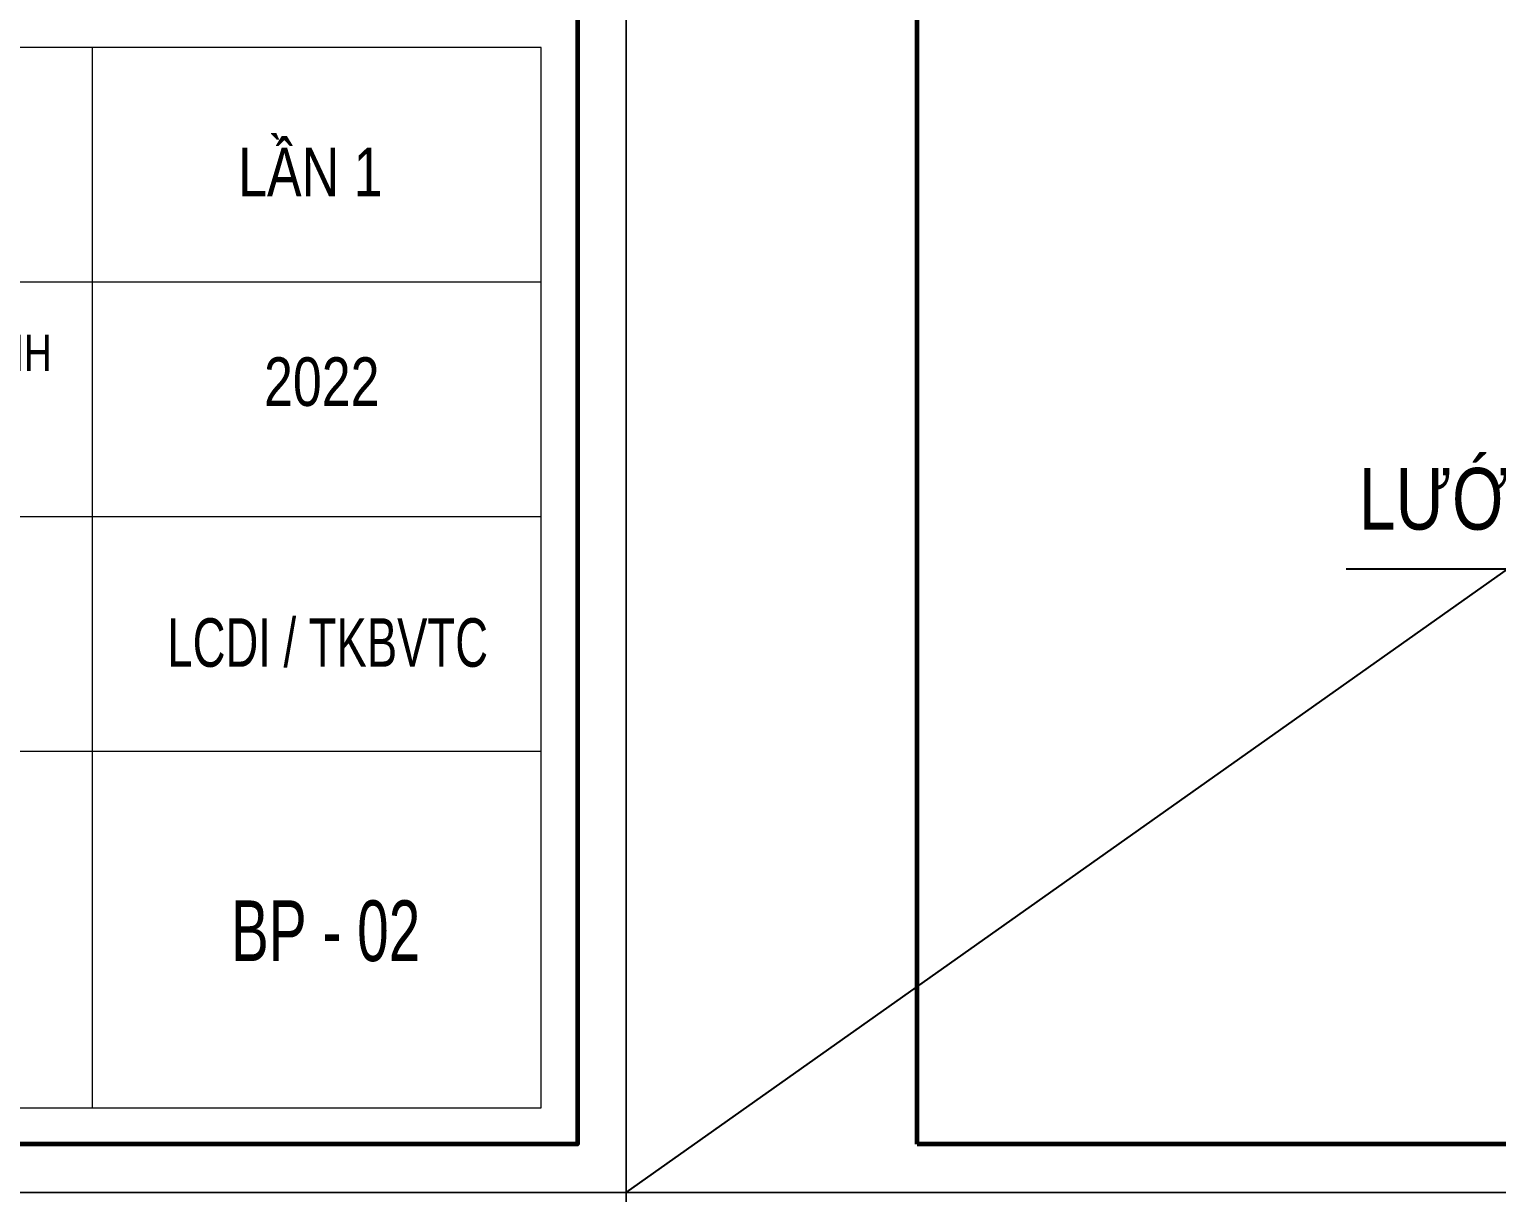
# Model space of a CAD drawing. Header units: millimetres. Extents: x 480521 to 6014615, y -961280 to 187869.
# Drawn here: x 754729 to 758357, y 77944 to 80819 of the extents above; entities that cross this region are included whole.
import ezdxf
from ezdxf.enums import TextEntityAlignment as Align

# ---------------------------------------------------------------- set-up
doc = ezdxf.new("R2010")
doc.units = ezdxf.units.MM
doc.header["$LTSCALE"] = 600
doc.header["$MEASUREMENT"] = 0
doc.layers.get('0').update_dxf_attribs({"lineweight": 0})
doc.layers.get('Defpoints').update_dxf_attribs({"lineweight": 0})
doc.layers.add('KCS_Plotter', color=11, linetype='Continuous', plot=False)
for name, color, linetype, lineweight in [('Khungten_LCDI', 7, 'Continuous', 25), ('LC Net thay', 7, 'Continuous', 25), ('LC Text1', 3, 'Continuous', 20)]:
    doc.layers.add(name, color=color, linetype=linetype, lineweight=lineweight)
doc.layers.add('LAYER3', color=4, linetype='Continuous')
doc.styles.add('Khungten', font='VHAVAN.TTF', dxfattribs={"width": 0.9, "height": 5000})
doc.styles.add('LC 1', font='VHAVANB.TTF')
doc.styles.add('style2', font='VHAVANB.TTF')
doc.styles.add('Title', font='VHBLACK.TTF')

# ---------------------------------------------------------------- blocks, each defined once
blk = doc.blocks.new('lcdi fix')
at = {"layer": 'Defpoints', "lineweight": 0}
blk.add_lwpolyline([(-1200, -14850), (-1200, 14850), (40800, 14850), (40800, -14850)], close=True, dxfattribs=at)
at = {"layer": 'Khungten_LCDI', "color": 5, "lineweight": 25}
blk.add_line((40600, -14650), (40600, 14650), dxfattribs=at)
at = {"layer": 'Khungten_LCDI', "color": 9, "lineweight": 15}
for p, q in [((38600, -10133.4), (38600, -14500)), ((40450, -11100), (36750, -11100)), ((40450, -12066.7), (36750, -12066.7)), ((40450, -13033.3), (36750, -13033.3))]:
    blk.add_line(p, q, dxfattribs=at)
at = {"layer": 'Khungten_LCDI', "color": 5, "lineweight": 60}
blk.add_lwpolyline([(0, -14650), (0, 14650), (40600, 14650), (40600, -14650)], close=True, dxfattribs=at)
at = {"layer": 'Khungten_LCDI', "color": 9, "lineweight": 15}
blk.add_lwpolyline([(36750, -14500), (40450, -14500), (40450, -10133.4), (36750, -10133.4)], close=True, dxfattribs=at)
at = {"color": 7}
for s, height, style, width, p in [('ngµy hoµn thµnh', 150, 'Khungten', 0.8, (37654, -11466.1)), ('lcdi / tkBVTC', 200, 'Title', 0.7, (39570.6, -12684.1))]:
    blk.add_text(s, height=height, dxfattribs=dict(at, style=style, width=width)).set_placement(p, align=Align.CENTER)
at = {"color": 7, "style": 'Khungten', "width": 0.8}
for tag, p in [('REVISION', (39498.8, -10746.3)), ('NGAYHT', (39546.1, -11609.4))]:
    blk.add_attdef(tag, text='', height=200, dxfattribs=at).set_placement(p, align=Align.CENTER)
at = {"layer": 'LC Text1', "color": 3, "style": 'LC 1', "width": 1.834006}
for tag, p, p2 in [('TENBANVE1', (36912.7, -8885.8), (40339.1, -8885.8)), ('TENBANVE2', (36912.7, -9562.5), (40339.1, -9562.5))]:
    blk.add_attdef(tag, text='', height=250, dxfattribs=at).set_placement(p, p2, align=Align.FIT)
at = {"layer": 'LC Text1', "style": 'Title', "width": 0.7}
blk.add_attdef('SOBANVE', text='', height=250, dxfattribs=at).set_placement((39562, -13896.2), align=Align.CENTER)

msp = doc.modelspace()

# ---------------------------------------------------------------- linework, layer by layer
at = {"layer": 'KCS_Plotter'}
msp.add_line((756204.637, 77943.59), (781404.637, 95763.59), dxfattribs=at)
at = {"layer": 'LAYER3'}
msp.add_line((760678.165, 79484.332), (757984.814, 79484.332), dxfattribs=at)

# ---------------------------------------------------------------- block references
at = {"layer": 'LC Net thay'}
ref = msp.add_blockref('lcdi fix', (731724.637, 86853.59), dxfattribs=dict(at, xscale=0.6000000155618168, yscale=0.6000000155618168, zscale=0.6000000155618168))
ref.add_attrib('NGAYHT', '2022', dxfattribs={"layer": 'LC Text1', "height": 119.9994, "style": 'Khungten', "width": 0.8}).set_placement((755452.282, 79887.968), align=Align.CENTER)
ref.add_attrib('REVISION', 'lÇn 1', dxfattribs={"layer": 'LC Text1', "height": 119.9994, "style": 'Khungten', "width": 0.8}).set_placement((755423.89, 80405.808), align=Align.CENTER)
ref.add_attrib('SOBANVE', 'bp - 02', dxfattribs={"layer": 'LC Text1', "height": 150, "style": 'Title', "width": 0.7}).set_placement((755461.827, 78515.882), align=Align.CENTER)
at = {"layer": 'LC Net thay', "xscale": 0.6000000155618168, "yscale": 0.6000000155618168, "zscale": 0.6000000155618168}
for p in [(756924.637, 86853.59), (731724.637, 69033.59), (756924.637, 69033.59)]:
    msp.add_blockref('lcdi fix', p, dxfattribs=at)

# ---------------------------------------------------------------- texts
at = {"style": 'style2', "width": 0.8}
msp.add_text('l\xadíi an toµn ®ì vËt liÖu r¬i', height=152.54206, dxfattribs=at).set_placement((758016.477, 79582.164))

doc.saveas('drawing.dxf')
